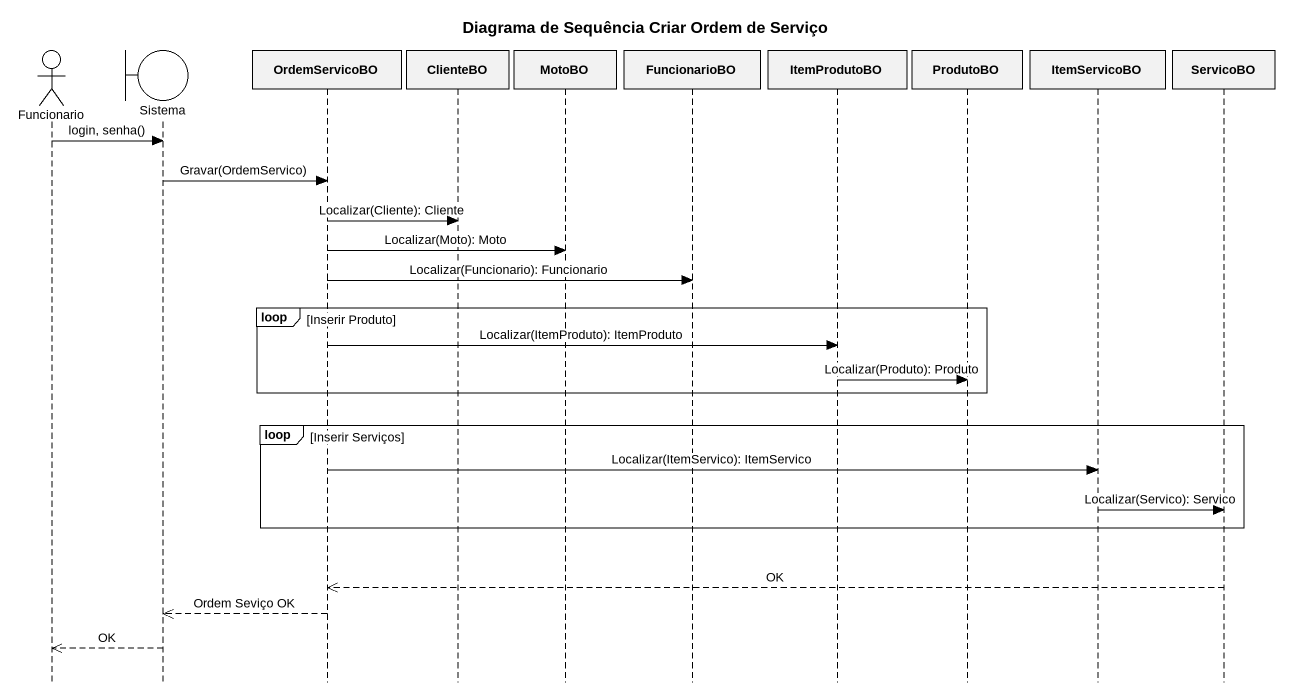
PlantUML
@startuml
title Diagrama de Sequência Criar Ordem de Serviço
hide footbox
actor Funcionario
boundary Sistema
participant OrdemServicoBO
participant ClienteBO
participant MotoBO
participant FuncionarioBO
participant ItemProdutoBO
participant ProdutoBO
participant ItemServicoBO
participant ServicoBO

Funcionario -> Sistema : login, senha()
Sistema -> OrdemServicoBO : Gravar(OrdemServico)
OrdemServicoBO -> ClienteBO : Localizar(Cliente): Cliente
OrdemServicoBO -> MotoBO : Localizar(Moto): Moto
OrdemServicoBO -> FuncionarioBO : Localizar(Funcionario): Funcionario
loop Inserir Produto
  OrdemServicoBO -> ItemProdutoBO : Localizar(ItemProduto): ItemProduto
  ItemProdutoBO -> ProdutoBO : Localizar(Produto): Produto
end
loop Inserir Serviços
  OrdemServicoBO -> ItemServicoBO : Localizar(ItemServico): ItemServico
  ItemServicoBO -> ServicoBO : Localizar(Servico): Servico
end
ServicoBO -->> OrdemServicoBO : OK
OrdemServicoBO -->> Sistema : Ordem Seviço OK
Sistema -->> Funcionario : OK
@enduml
